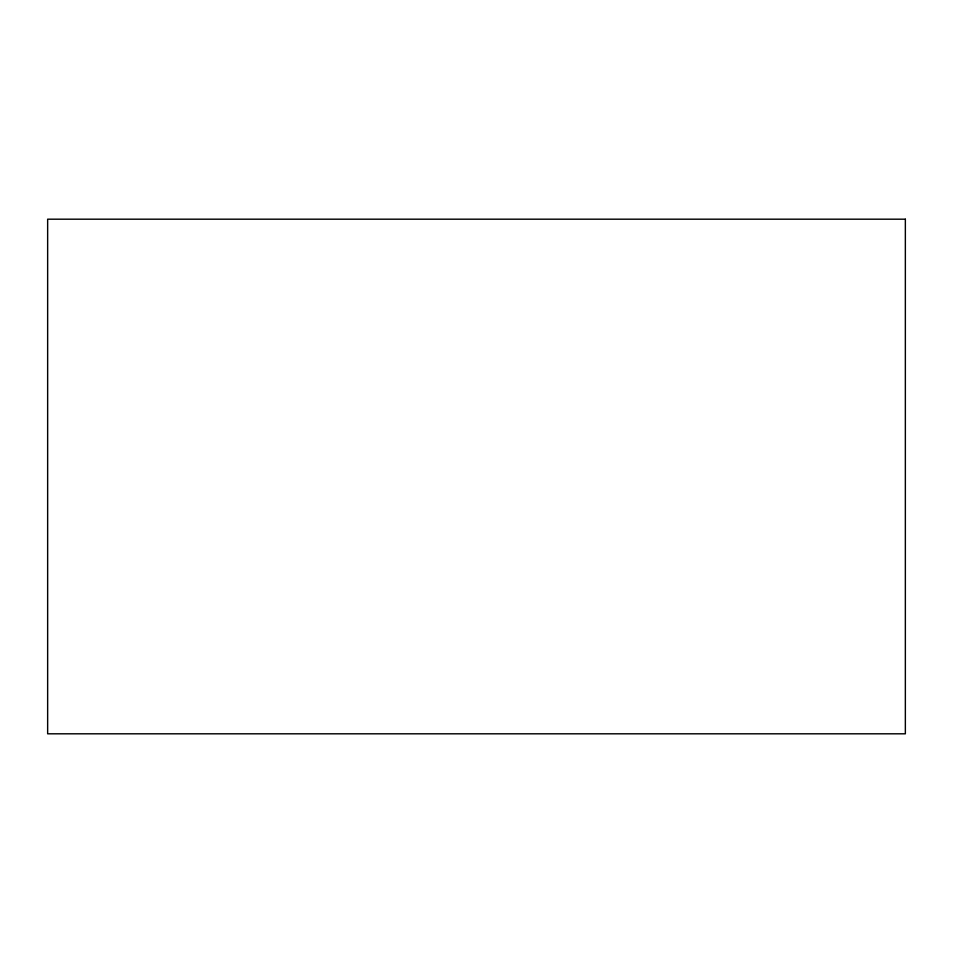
<?xml version="1.0" encoding="UTF-8"?>
<svg xmlns="http://www.w3.org/2000/svg" width="953" height="953" viewBox="0 0 953 953"><rect width="100%" height="100%" fill="white"/><g stroke="black" fill="none" stroke-linecap="round" stroke-linejoin="round"><path stroke-width="1.43" d="M905.35 219.19L47.65 219.19L47.65 733.81L905.35 733.81L905.35 219.19"/></g></svg>
